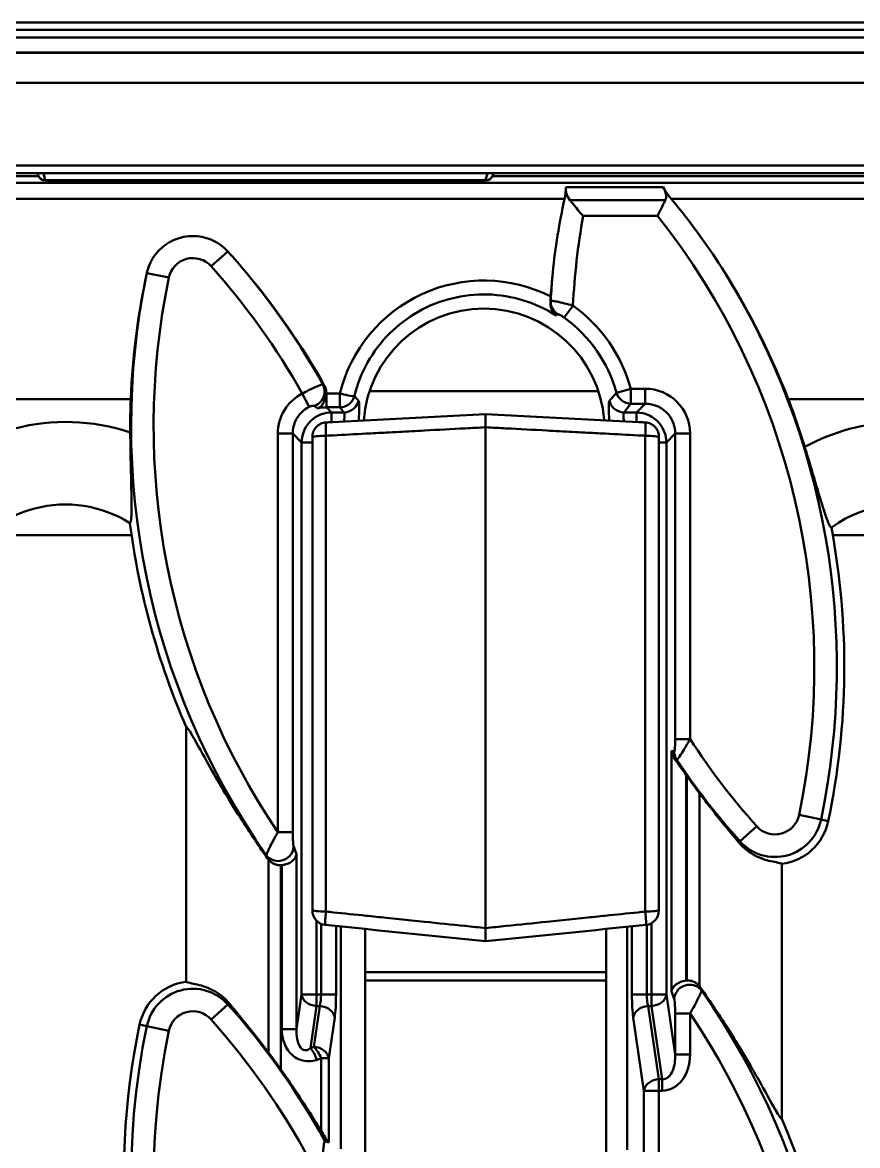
# Model space of a CAD drawing. Header units: millimetres. Extents: x 0 to 2219, y -32 to 1188.
# Drawn here: x 1174.5 to 1230, y 523.9 to 598.5 of the extents above; entities that cross this region are included whole.
import ezdxf

# ---------------------------------------------------------------- set-up
doc = ezdxf.new("R2010")
doc.units = ezdxf.units.MM
doc.header["$LTSCALE"] = 2
doc.layers.add('Sichtbar (ISO)', color=7, linetype='Continuous', lineweight=50)
doc.layers.add('Sichtbar schmal (ISO)', color=7, linetype='Continuous', lineweight=50)

msp = doc.modelspace()

# ---------------------------------------------------------------- linework, layer by layer
at = {"layer": 'Sichtbar (ISO)'}
for p, q in [((1597.6788, 598.4711), (1097.6788, 598.4711)), ((1597.6788, 596.4711), (1097.6788, 596.4711)), ((1597.6788, 594.4711), (1097.6788, 594.4711)), ((1170.9418, 588.4711), (1175.8289, 588.4711)), ((1175.5448, 588.4711), (1175.5795, 588.3417)), ((1175.8289, 588.4711), (1205.5288, 588.4711)), ((1205.4192, 588.4585), (1175.9384, 588.4585)), ((1205.5288, 588.4711), (1330.4158, 588.4711)), ((1205.7781, 588.3417), (1205.8128, 588.4711)), ((1175.6042, 588.2711), (1171.2325, 588.2711)), ((1176.0625, 587.9711), (1205.2952, 587.9711)), ((1324.2076, 588.2711), (1205.7534, 588.2711)), ((1181.7339, 573.4711), (1163.8754, 573.4711)), ((1238.1381, 573.4711), (1225.3856, 573.4711)), ((1205.2943, 572.4711), (1195.1299, 571.9384)), ((1205.2943, 572.4711), (1205.2943, 571.5931)), ((1215.4586, 571.9384), (1205.2943, 572.4711)), ((1215.8947, 571.9154), (1215.8944, 571.9154)), ((1205.2943, 571.5931), (1205.2943, 538.3478)), ((1193.7943, 570.9665), (1193.7943, 570.9228)), ((1193.7943, 539.5498), (1193.7943, 570.9228)), ((1216.7943, 570.9228), (1216.7943, 570.9665)), ((1216.7943, 570.9228), (1216.7943, 539.5498)), ((1185.4054, 551.7146), (1185.4054, 534.7838)), ((1224.9609, 525.672), (1224.9609, 542.6028)), ((1193.7943, 539.5498), (1193.7943, 539.5054)), ((1216.7943, 539.5054), (1216.7943, 539.5498)), ((1195.6831, 538.4539), (1195.6831, 523.6997)), ((1205.2943, 538.3478), (1205.2943, 537.4686)), ((1214.6831, 523.6172), (1214.6831, 538.4311)), ((1197.2943, 538.2884), (1197.2943, 535.4271)), ((1197.2943, 534.8592), (1197.2943, 538.2884)), ((1213.2943, 535.4271), (1213.2943, 538.2884)), ((1213.2943, 538.2884), (1213.2943, 534.8592)), ((1197.2943, 535.4271), (1213.2943, 535.4271)), ((1197.2943, 534.8592), (1197.2943, 521.481)), ((1213.2943, 521.6831), (1213.2943, 534.8592))]:
    msp.add_line(p, q, dxfattribs=at)
for centre, radius, start, end in [((1176.0625, 588.4711), 0.5, 195, 270), ((1205.2952, 588.4711), 0.5, 270, 345), ((1205.1831, 571.4711), 8, 4.212841, 175.871111), ((1231.4768, 571.6824), 49.775, 177.94061, 180.504089), ((1178.8895, 555.7042), 49.775, 17.037083, 20.912626), ((1177.4054, 558.4711), 8, 57.699527, 151.942712), ((1232.9609, 558.4711), 8, 0, 126.109162), ((1231.4768, 571.6824), 50.2124, 187.379425, 203.432382), ((1178.8895, 555.7042), 50.2124, 348.215004, 10.592332), ((1259.2545, 577.238), 49.775, 215.357831, 216.964052), ((1224.5072, 546.1866), 3.6124, 277.214909, 348.215004), ((1194.7443, 539.5054), 0.95, 180, 264.128651), ((1215.8443, 539.5054), 0.95, 275.871349, 0), ((1185.8591, 531.2), 3.6124, 97.214909, 168.215004), ((1231.4768, 521.6824), 50.2124, 168.215004, 203.432382), ((1151.1117, 500.1487), 49.775, 35.357831, 36.964052), ((1178.8895, 505.7042), 50.2124, 348.215004, 23.432382)]:
    msp.add_arc(centre, radius, start, end, dxfattribs=at)
for centre, major_axis, ratio, start_param, end_param in [((1175.925, 588.9842), (0.1365, -0.5096), 0.947813, 5.8149227, 6.0344777), ((1205.4326, 588.9842), (-0.1365, -0.5096), 0.947813, 0.2487076, 0.4682626), ((1236.147, 578.9134), (2.652, 33.2633), 0.7958362, 1.3966645, 1.545239), ((1189.3023, 564.2188), (-28.7612, 28.1435), 0.8980388, 4.4502941, 4.6008707), ((1231.4768, 571.3554), (0, -49.7889), 0.9999784, 4.5002771, 4.6698832), ((1185.8591, 581.1795), (0, 3.1244), 0.9999784, 1.3468687, 1.3586845), ((1151.1117, 549.8207), (0, 49.9303), 0.9999784, 5.2266116, 5.4094214), ((1259.2545, 576.9112), (0, -49.7524), 0.9999784, 4.6124881, 4.6446006), ((1178.8895, 555.3765), (0, 49.8938), 0.9999784, 5.083511, 5.2722426), ((1218.6972, 549.7395), (-4.1648, 6.0642), 0.1056679, 1.7031286, 1.7147296), ((1191.7082, 543.5943), (0.7119, -0.8256), 0.9975142, 4.6162424, 4.7094491), ((1191.5907, 543.2885), (-0.8629, 0.2267), 0.8531696, 1.9219501, 1.9779323), ((2384.2941, 8353.9159), (-12261.0521, 838.7857), 0.6419588, 1.5175994, 1.518471), ((26.2944, 8353.9159), (12261.0521, 838.7857), 0.6419588, 4.7647143, 4.7655859), ((1218.7758, 534.0984), (-0.8628, 0.2268), 0.8529038, 5.0638301, 5.1198222), ((1218.658, 533.7923), (-0.7119, 0.8256), 0.9975141, 4.6162426, 4.7094492), ((1178.2013, 500.1487), (-38.0184, 0), 0.7016335, 4.258301, 4.2657332)]:
    msp.add_ellipse(centre, major_axis=major_axis, ratio=ratio, start_param=start_param, end_param=end_param, dxfattribs=at)
for points, knots in [([(1210.6134, 587.3863), (1210.6108, 587.3394), (1210.608, 587.2899), (1210.596, 587.1297), (1210.5833, 587.0144), (1210.5605, 586.8839), (1210.5582, 586.8708), (1210.5547, 586.8521), (1210.5536, 586.8465), (1210.5517, 586.8369), (1210.551, 586.8329), (1210.5494, 586.8251), (1210.5487, 586.8215), (1210.547, 586.8129), (1210.546, 586.808), (1210.5424, 586.7907), (1210.5398, 586.7782), (1210.5363, 586.7622), (1210.5355, 586.7586), (1210.5347, 586.755)], [-0.453405151, -0.453405151, -0.453405151, -0.453405151, -0.436171072, -0.436171072, -0.400003943, -0.400003943, -0.39595637, -0.39595637, -0.394235397, -0.394235397, -0.392989709, -0.392989709, -0.391854526, -0.391854526, -0.390337616, -0.390337616, -0.386491703, -0.386491703, -0.385361375, -0.385361375, -0.385361375, -0.385361375]), ([(1210.6199, 587.385), (1210.6199, 587.3857), (1210.6198, 587.3865), (1210.6179, 587.4349), (1210.6203, 587.4855), (1210.6254, 587.5369)], [1.240725162, 1.240725162, 1.240725162, 1.240725162, 1.241037678, 1.241037678, 1.261269776, 1.261269776, 1.261269776, 1.261269776]), ([(1210.8819, 586.6834), (1210.7816, 586.8083), (1210.7054, 586.9595), (1210.6407, 587.1847), (1210.6262, 587.2843), (1210.6199, 587.385)], [-0.145340412, -0.145340412, -0.145340412, -0.145340412, -0.087004822, -0.087004822, -0.047839894, -0.047839894, -0.047839894, -0.047839894]), ([(1217.62, 586.755), (1217.6114, 586.7653), (1217.6028, 586.7757), (1217.5873, 586.7944), (1217.5805, 586.8028), (1217.5693, 586.8165), (1217.565, 586.8219), (1217.5566, 586.8323), (1217.5526, 586.8373), (1217.5434, 586.8488), (1217.5381, 586.8554), (1217.5217, 586.8762), (1217.5105, 586.8905), (1217.4215, 587.0054), (1217.349, 587.1076), (1217.2321, 587.2836), (1217.186, 587.3568), (1217.1179, 587.4648), (1217.0944, 587.5021), (1217.0716, 587.5369)], [-0.37723627, -0.37723627, -0.37723627, -0.37723627, -0.37317926, -0.37317926, -0.3699298, -0.3699298, -0.36785471, -0.36785471, -0.3659181, -0.3659181, -0.36339902, -0.36339902, -0.35792657, -0.35792657, -0.31960397, -0.31960397, -0.29070642, -0.29070642, -0.27414611, -0.27414611, -0.27414611, -0.27414611]), ([(1217.0716, 587.5369), (1217.1655, 587.3886), (1217.2402, 587.2278), (1217.2805, 587.0016), (1217.2832, 586.9085), (1217.2614, 586.7845), (1217.2446, 586.7315), (1217.2225, 586.6834)], [0.031631, 0.031631, 0.031631, 0.031631, 0.09544219, 0.09544219, 0.12836887, 0.12836887, 0.1484271, 0.1484271, 0.1484271, 0.1484271]), ([(1211.7635, 585.6227), (1211.762, 585.6245), (1211.7605, 585.6264), (1211.6387, 585.7716), (1211.5183, 585.9156), (1211.2891, 586.1909), (1211.1794, 586.3232), (1211.0082, 586.5303), (1210.9426, 586.6097), (1210.8819, 586.6834)], [-0.00071469, -0.00071469, -0.00071469, -0.00071469, 0, 0, 0.05614574, 0.05614574, 0.11035606, 0.11035606, 0.14665166, 0.14665166, 0.14665166, 0.14665166]), ([(1217.2225, 586.6834), (1217.1689, 586.5712), (1217.1078, 586.4434), (1216.9912, 586.2005), (1216.9381, 586.09), (1216.8284, 585.8623), (1216.7719, 585.7453), (1216.7143, 585.6264), (1216.7134, 585.6245), (1216.7126, 585.6227)], [0.37004796, 0.37004796, 0.37004796, 0.37004796, 0.42048226, 0.42048226, 0.4590929, 0.4590929, 0.49811289, 0.49811289, 0.49872151, 0.49872151, 0.49872151, 0.49872151]), ([(1188.1757, 583.2702), (1188.1359, 583.3133), (1188.0962, 583.3551), (1187.7835, 583.6628), (1187.3998, 583.9153), (1186.6914, 584.2044), (1186.2413, 584.2926), (1185.4768, 584.2926), (1185.0267, 584.2044), (1184.3183, 583.9153), (1183.9346, 583.6628), (1183.3882, 583.1252), (1183.1292, 582.7444), (1182.9129, 582.2328), (1182.8573, 582.055), (1182.8128, 581.8733)], [0.67723232, 0.67723232, 0.67723232, 0.67723232, 0.69410003, 0.69410003, 0.80903074, 0.80903074, 0.9237132, 0.9237132, 1.03839565, 1.03839565, 1.15332636, 1.15332636, 1.26867748, 1.26867748, 1.32035344, 1.32035344, 1.32035344, 1.32035344]), ([(1209.5943, 579.9793), (1209.5985, 580.028), (1209.6026, 580.0779), (1209.6123, 580.2049), (1209.6162, 580.2625), (1209.6175, 580.2813)], [0.000005227, 0.000005227, 0.000005227, 0.000005227, 0.015544084, 0.015544084, 0.039052137, 0.039052137, 0.039052137, 0.039052137]), ([(1209.5943, 579.9793), (1209.5896, 579.9248), (1209.589, 579.8713), (1209.5993, 579.6654), (1209.6348, 579.5261), (1209.7528, 579.2513), (1209.8516, 579.1152), (1209.9728, 579.0118), (1209.9739, 579.0109), (1209.9749, 579.01)], [0, 0, 0, 0, 0.01739581, 0.01739581, 0.06903867, 0.06903867, 0.1350943, 0.1350943, 0.13566424, 0.13566424, 0.13566424, 0.13566424]), ([(1194.7173, 573.8372), (1194.72, 573.9316), (1194.7098, 574.0264), (1194.6648, 574.2093), (1194.6301, 574.2975), (1194.5839, 574.3794)], [0.000090556, 0.000090556, 0.000090556, 0.000090556, 0.028487525, 0.028487525, 0.056739133, 0.056739133, 0.056739133, 0.056739133]), ([(1194.7173, 573.8372), (1194.7145, 573.7416), (1194.7003, 573.6339), (1194.6364, 573.418), (1194.5882, 573.3034), (1194.4639, 573.1096), (1194.4045, 573.0393), (1194.2826, 572.924), (1194.2181, 572.877), (1194.151, 572.8407), (1194.1502, 572.8403), (1194.1494, 572.8398)], [0, 0, 0, 0, 0.028762664, 0.028762664, 0.054547004, 0.054547004, 0.073853176, 0.073853176, 0.092991749, 0.092991749, 0.09322991, 0.09322991, 0.09322991, 0.09322991]), ([(1193.7943, 570.9665), (1193.7943, 570.9683), (1193.7943, 570.9701), (1193.7944, 570.9882), (1193.7949, 571.0048), (1193.7976, 571.0521), (1193.8009, 571.0828), (1193.8151, 571.1741), (1193.8306, 571.234), (1193.8941, 571.4083), (1193.9587, 571.5151), (1194.1253, 571.698), (1194.2257, 571.7723), (1194.4493, 571.8782), (1194.5703, 571.9089), (1194.6938, 571.9154)], [-0.00052808, -0.00052808, -0.00052808, -0.00052808, 0, 0, 0.00493118, 0.00493118, 0.01404054, 0.01404054, 0.03228193, 0.03228193, 0.0688436, 0.0688436, 0.10540239, 0.10540239, 0.14196091, 0.14196091, 0.14196091, 0.14196091]), ([(1195.1299, 571.9384), (1195.1085, 571.9373), (1195.087, 571.9362), (1194.9418, 571.9285), (1194.8179, 571.922), (1194.6941, 571.9154)], [-0.00643391, -0.00643391, -0.00643391, -0.00643391, 0, 0, 0.0372055, 0.0372055, 0.0372055, 0.0372055]), ([(1215.8944, 571.9154), (1215.7706, 571.922), (1215.6467, 571.9285), (1215.5015, 571.9362), (1215.48, 571.9373), (1215.4586, 571.9384)], [0.106226978, 0.106226978, 0.106226978, 0.106226978, 0.143432458, 0.143432458, 0.149866364, 0.149866364, 0.149866364, 0.149866364]), ([(1215.8947, 571.9154), (1216.0182, 571.9089), (1216.1392, 571.8782), (1216.3628, 571.7723), (1216.4632, 571.698), (1216.6298, 571.5151), (1216.6944, 571.4083), (1216.7579, 571.234), (1216.7734, 571.1741), (1216.7876, 571.0828), (1216.7909, 571.0521), (1216.7936, 571.0048), (1216.7941, 570.9882), (1216.7942, 570.9701), (1216.7943, 570.9683), (1216.7943, 570.9665)], [0, 0, 0, 0, 0.03710964, 0.03710964, 0.07421954, 0.07421954, 0.11133237, 0.11133237, 0.12984875, 0.12984875, 0.13909542, 0.13909542, 0.14410094, 0.14410094, 0.14463698, 0.14463698, 0.14463698, 0.14463698]), ([(1181.6802, 565.2331), (1181.723, 565.2633), (1181.7513, 565.3922), (1181.7893, 565.892), (1181.7904, 566.3148), (1181.7752, 567.4261), (1181.7557, 568.1569), (1181.7236, 569.6777), (1181.7107, 570.4585), (1181.7037, 571.2445)], [-1.74408368, -1.74408368, -1.74408368, -1.74408368, -1.58355425, -1.58355425, -1.37393861, -1.37393861, -1.12094904, -1.12094904, -0.88566266, -0.88566266, -0.88566266, -0.88566266]), ([(1226.4801, 570.2878), (1226.528, 570.1314), (1226.5759, 569.9747), (1226.8437, 569.0934), (1227.054, 568.3849), (1227.4295, 567.122), (1227.5948, 566.5679), (1227.8719, 565.7041), (1227.9859, 565.3824), (1228.1467, 565.0353), (1228.2021, 564.9536), (1228.2463, 564.9343)], [-2.63741723, -2.63741723, -2.63741723, -2.63741723, -2.5881975, -2.5881975, -2.360308, -2.360308, -2.14360209, -2.14360209, -1.94586347, -1.94586347, -1.80675823, -1.80675823, -1.80675823, -1.80675823]), ([(1190.8201, 542.9667), (1190.1573, 543.9056), (1189.4833, 544.9112), (1188.0795, 547.1387), (1187.3713, 548.3597), (1186.4103, 550.0774), (1186.0039, 550.8274), (1185.6599, 551.4031), (1185.5826, 551.5255), (1185.4676, 551.6797), (1185.4275, 551.7164), (1185.4054, 551.7146)], [-1.1636059, -1.1636059, -1.1636059, -1.1636059, -0.8282199, -0.8282199, -0.4165788, -0.4165788, -0.1554996, -0.1554996, -0.0777498, -0.0777498, -0.0059838, -0.0059838, -0.0059838, -0.0059838]), ([(1217.8617, 549.5392), (1217.7945, 549.6273), (1217.7419, 549.722), (1217.6651, 549.9122), (1217.6399, 550.0094), (1217.628, 550.1063), (1217.6279, 550.1072), (1217.6278, 550.108)], [-0.08127597, -0.08127597, -0.08127597, -0.08127597, -0.040466491, -0.040466491, 0, 0, 0.000365583, 0.000365583, 0.000365583, 0.000365583]), ([(1218.6115, 548.5031), (1218.503, 548.6564), (1218.3886, 548.8173), (1218.1375, 549.1672), (1218.0023, 549.3534), (1217.8787, 549.5168), (1217.8702, 549.528), (1217.8617, 549.5392)], [0.22233415, 0.22233415, 0.22233415, 0.22233415, 0.27696814, 0.27696814, 0.34524575, 0.34524575, 0.35028519, 0.35028519, 0.35028519, 0.35028519]), ([(1222.0967, 544.0325), (1222.0523, 544.0854), (1222.0077, 544.1386), (1221.2563, 545.0366), (1220.5212, 545.9497), (1219.7379, 546.9715), (1219.6111, 547.1384), (1219.4837, 547.3076)], [0.70958265, 0.70958265, 0.70958265, 0.70958265, 0.73010989, 0.73010989, 1.0546565, 1.0546565, 1.11670002, 1.11670002, 1.11670002, 1.11670002]), ([(1224.9609, 542.6028), (1224.9105, 542.6415), (1224.7816, 542.673), (1224.306, 542.7655), (1223.9083, 542.8412), (1223.3006, 543.1001), (1223.1094, 543.1957), (1222.7256, 543.439), (1222.5337, 543.5875), (1222.2745, 543.8334), (1222.184, 543.9296), (1222.0967, 544.0325)], [0.04336489, 0.04336489, 0.04336489, 0.04336489, 0.19996601, 0.19996601, 0.39993202, 0.39993202, 0.47560066, 0.47560066, 0.55126929, 0.55126929, 0.59299387, 0.59299387, 0.59299387, 0.59299387]), ([(1191.7059, 542.5193), (1191.6277, 542.5157), (1191.5491, 542.5218), (1191.3967, 542.552), (1191.3229, 542.5757), (1191.1811, 542.6397), (1191.1136, 542.6803), (1190.9896, 542.7744), (1190.933, 542.8278), (1190.8826, 542.8866)], [-0.09317233, -0.09317233, -0.09317233, -0.09317233, -0.069741739, -0.069741739, -0.046689671, -0.046689671, -0.0232222, -0.0232222, -0.000000608, -0.000000608, -0.000000608, -0.000000608]), ([(1192.7385, 543.246), (1192.7383, 543.2449), (1192.7381, 543.2438), (1192.7241, 543.1656), (1192.6927, 543.0868), (1192.5952, 542.9324), (1192.5276, 542.856), (1192.3446, 542.7107), (1192.2348, 542.653), (1192.0695, 542.5893), (1192.0109, 542.5708), (1191.8866, 542.5405), (1191.8212, 542.5291), (1191.7548, 542.5227)], [-0.1427305, -0.1427305, -0.1427305, -0.1427305, -0.14227537, -0.14227537, -0.11012963, -0.11012963, -0.07705599, -0.07705599, -0.03926865, -0.03926865, -0.02003688, -0.02003688, -0.00001476, -0.00001476, -0.00001476, -0.00001476]), ([(1185.4054, 534.7838), (1185.4558, 534.7451), (1185.5847, 534.7137), (1186.0603, 534.6211), (1186.4579, 534.5454), (1187.0657, 534.2865), (1187.2569, 534.1909), (1187.6407, 533.9476), (1187.8326, 533.7991), (1188.0918, 533.5532), (1188.1823, 533.457), (1188.2696, 533.3541)], [0.04336489, 0.04336489, 0.04336489, 0.04336489, 0.19996601, 0.19996601, 0.39993202, 0.39993202, 0.47560066, 0.47560066, 0.55126929, 0.55126929, 0.59299387, 0.59299387, 0.59299387, 0.59299387]), ([(1217.6278, 534.1406), (1217.628, 534.1417), (1217.6282, 534.1428), (1217.6422, 534.221), (1217.6736, 534.2998), (1217.7711, 534.4542), (1217.8387, 534.5306), (1218.0217, 534.6759), (1218.1315, 534.7336), (1218.2968, 534.7973), (1218.3554, 534.8159), (1218.4797, 534.8462), (1218.5451, 534.8575), (1218.6115, 534.8639)], [-0.14273154, -0.14273154, -0.14273154, -0.14273154, -0.1422764, -0.1422764, -0.11013027, -0.11013027, -0.07705636, -0.07705636, -0.0392693, -0.0392693, -0.02003724, -0.02003724, -0.000015, -0.000015, -0.000015, -0.000015]), ([(1218.6604, 534.8674), (1218.7386, 534.871), (1218.8172, 534.8648), (1218.9696, 534.8346), (1219.0434, 534.811), (1219.1852, 534.7469), (1219.2527, 534.7063), (1219.3767, 534.6122), (1219.4333, 534.5588), (1219.4837, 534.5)], [-0.093172419, -0.093172419, -0.093172419, -0.093172419, -0.069741806, -0.069741806, -0.046689704, -0.046689704, -0.023222207, -0.023222207, -0.000000608, -0.000000608, -0.000000608, -0.000000608]), ([(1219.5461, 534.4199), (1220.209, 533.481), (1220.883, 532.4754), (1222.2867, 530.2479), (1222.995, 529.027), (1223.956, 527.3093), (1224.3624, 526.5593), (1224.7064, 525.9835), (1224.7836, 525.8611), (1224.8987, 525.707), (1224.9388, 525.6702), (1224.9609, 525.672)], [-1.1636059, -1.1636059, -1.1636059, -1.1636059, -0.8282199, -0.8282199, -0.4165788, -0.4165788, -0.1554996, -0.1554996, -0.0777498, -0.0777498, -0.0059838, -0.0059838, -0.0059838, -0.0059838]), ([(1188.2696, 533.3541), (1188.314, 533.3012), (1188.3586, 533.248), (1189.11, 532.35), (1189.8451, 531.4369), (1190.6284, 530.4152), (1190.7551, 530.2483), (1190.8826, 530.079)], [0.70958265, 0.70958265, 0.70958265, 0.70958265, 0.73010989, 0.73010989, 1.0546565, 1.0546565, 1.11670002, 1.11670002, 1.11670002, 1.11670002]), ([(1191.7059, 528.9525), (1192.3888, 527.9885), (1193.0854, 526.9512), (1193.9522, 525.5758), (1194.1639, 525.2323), (1194.3696, 524.8935)], [-1.17413138, -1.17413138, -1.17413138, -1.17413138, -0.82821986, -0.82821986, -0.71286154, -0.71286154, -0.71286154, -0.71286154]), ([(1194.3696, 524.8935), (1194.4623, 524.7403), (1194.551, 524.5953), (1194.6883, 524.3772), (1194.7473, 524.2857), (1194.8165, 524.1873), (1194.8365, 524.1608), (1194.8632, 524.1304), (1194.8721, 524.1224), (1194.8778, 524.1204)], [-0.57881081, -0.57881081, -0.57881081, -0.57881081, -0.52629213, -0.52629213, -0.48877737, -0.48877737, -0.47001999, -0.47001999, -0.45584881, -0.45584881, -0.45584881, -0.45584881]), ([(1194.4806, 522.9229), (1194.4909, 523.2065), (1194.5072, 523.5271), (1194.5362, 523.8473), (1194.5468, 523.9423), (1194.5649, 524.0624), (1194.5752, 524.1154), (1194.5927, 524.1759), (1194.6029, 524.1977), (1194.6154, 524.2071), (1194.6194, 524.2076), (1194.6234, 524.2067)], [1.37154015, 1.37154015, 1.37154015, 1.37154015, 1.45905871, 1.45905871, 1.49123561, 1.49123561, 1.51621704, 1.51621704, 1.53798647, 1.53798647, 1.54705021, 1.54705021, 1.54705021, 1.54705021])]:
    msp.add_open_spline(points, degree=3, knots=knots, dxfattribs=at)
for points in [[(1210.6254, 587.5369), (1210.6201, 587.491), (1210.6163, 587.4406), (1210.6134, 587.3863)], [(1189.395, 581.8733), (1188.9989, 582.3449), (1188.5922, 582.8114), (1188.1757, 583.2702)], [(1194.6941, 571.9154), (1194.694, 571.9154), (1194.6939, 571.9154), (1194.6938, 571.9154)]]:
    msp.add_open_spline(points, degree=3, dxfattribs=at)
at = {"layer": 'Sichtbar schmal (ISO)'}
for p, q in [((1097.6788, 597.9711), (1597.6788, 597.9711)), ((1597.6788, 597.4711), (1097.6788, 597.4711)), ((1097.6788, 596.4454), (1597.6788, 596.4454)), ((1597.6788, 588.9711), (1097.6788, 588.9711)), ((1176.0625, 587.9956), (1175.9384, 588.4585)), ((1205.4192, 588.4585), (1205.2952, 587.9956)), ((1323.8661, 587.826), (1171.0973, 587.826)), ((1176.0625, 587.9956), (1176.0625, 587.9711)), ((1205.2952, 587.9956), (1176.0625, 587.9956)), ((1205.2952, 587.9711), (1205.2952, 587.9956)), ((1210.6199, 587.385), (1210.6134, 587.3863)), ((1217.0716, 587.5369), (1210.6254, 587.5369)), ((1170.2779, 586.755), (1210.5347, 586.755)), ((1217.2225, 586.6834), (1210.8819, 586.6834)), ((1217.62, 586.755), (1237.5499, 586.755)), ((1216.7126, 585.6227), (1211.7635, 585.6227)), ((1187.0711, 582.2831), (1188.1757, 583.2702)), ((1182.805, 581.8372), (1182.8048, 581.8372)), ((1184.2678, 581.532), (1182.805, 581.8372)), ((1209.6113, 579.9955), (1209.5943, 579.9793)), ((1211.0962, 579.6861), (1210.5117, 578.874)), ((1214.9333, 574.1539), (1213.9764, 573.8906)), ((1214.9333, 573.1614), (1214.9333, 574.1539)), ((1215.8883, 574.1539), (1214.9333, 574.1539)), ((1215.8883, 573.1614), (1215.8883, 574.1539)), ((1193.5691, 572.9507), (1193.1222, 573.8303)), ((1194.7198, 572.9195), (1194.7198, 573.8372)), ((1195.619, 573.8372), (1194.7198, 573.8372)), ((1195.619, 573.8372), (1195.619, 572.9195)), ((1196.6647, 573.9846), (1196.6648, 573.9846)), ((1197.5882, 573.9846), (1212.778, 573.9846)), ((1216.8832, 573.9846), (1216.8832, 573.9846)), ((1194.7198, 572.9195), (1195.619, 572.9195)), ((1194.7198, 572.9195), (1195.0604, 572.5789)), ((1214.9333, 573.1614), (1215.8883, 573.1614)), ((1215.3059, 572.5789), (1215.8883, 573.1614)), ((1218.4609, 572.6814), (1218.4609, 572.6814)), ((1193.7745, 572.0983), (1193.7745, 572.098)), ((1195.0047, 572.5777), (1195.0046, 572.5777)), ((1195.0604, 572.5789), (1195.8874, 572.5789)), ((1195.0604, 571.9348), (1195.0604, 572.5789)), ((1214.4789, 572.5789), (1215.3059, 572.5789)), ((1215.3059, 572.5789), (1215.3059, 571.9464)), ((1192.4929, 571.1763), (1191.5003, 571.1763)), ((1191.5003, 571.1763), (1191.5003, 544.7087)), ((1193.0753, 570.5938), (1192.4929, 571.1763)), ((1192.4929, 544.7087), (1192.4929, 571.1763)), ((1193.1685, 571.1825), (1193.167, 571.1681)), ((1217.0517, 571.5271), (1217.052, 571.5271)), ((1217.8734, 571.1763), (1217.291, 570.5938)), ((1218.866, 571.1763), (1217.8734, 571.1763)), ((1217.8734, 571.1763), (1217.8734, 550.8853)), ((1218.866, 550.8853), (1218.866, 571.1763)), ((1193.0753, 533.9374), (1193.0753, 570.5938)), ((1193.0753, 570.5938), (1193.7943, 570.5938)), ((1194.6945, 571.034), (1194.6945, 539.4423)), ((1215.894, 539.4423), (1215.894, 571.034)), ((1216.7943, 570.5938), (1217.291, 570.5938)), ((1217.291, 570.5938), (1217.291, 533.9374)), ((1181.7904, 564.4334), (1172.0714, 564.4334)), ((1238.2949, 564.4334), (1228.3374, 564.4334)), ((1217.8734, 550.8853), (1218.866, 550.8853)), ((1217.6278, 550.108), (1217.6278, 534.1406)), ((1217.8983, 549.531), (1217.8617, 549.5392)), ((1218.6115, 534.8639), (1218.6115, 548.5031)), ((1218.6604, 534.8674), (1218.6604, 548.4341)), ((1219.4837, 547.3076), (1219.4837, 534.5)), ((1226.0985, 545.8547), (1227.5613, 545.5495)), ((1222.181, 544.1078), (1223.2952, 545.1035)), ((1227.5613, 545.5495), (1228.0435, 545.4488)), ((1192.4929, 544.7087), (1191.5003, 544.7087)), ((1222.181, 544.1078), (1222.0967, 544.0325)), ((1190.8826, 530.079), (1190.8826, 542.8866)), ((1192.7385, 531.6353), (1192.7385, 543.246)), ((1191.7059, 542.5193), (1191.7059, 528.9525)), ((1191.7548, 542.5227), (1191.7548, 531.6353)), ((1194.0679, 538.8384), (1194.0679, 533.9374)), ((1194.3687, 533.9374), (1194.3687, 538.6328)), ((1195.3612, 538.487), (1195.3612, 533.9374)), ((1215.0051, 533.9374), (1215.0051, 538.4642)), ((1215.9976, 538.5679), (1215.9976, 533.9374)), ((1216.2984, 533.9374), (1216.2984, 538.671)), ((1197.2943, 534.8592), (1213.2943, 534.8592)), ((1192.7385, 531.6353), (1193.0753, 533.9374)), ((1194.0679, 533.9374), (1193.0753, 533.9374)), ((1194.0679, 533.9374), (1194.3687, 533.9374)), ((1194.0679, 533.1714), (1194.0679, 533.9374)), ((1194.3687, 533.9374), (1195.3612, 533.9374)), ((1215.0051, 533.9374), (1215.9976, 533.9374)), ((1215.9976, 533.9374), (1216.2984, 533.9374)), ((1216.2984, 533.9374), (1216.2984, 533.1714)), ((1217.291, 533.9374), (1216.2984, 533.9374)), ((1217.291, 533.9374), (1217.8734, 529.9569)), ((1188.1853, 533.2788), (1187.0711, 532.2831)), ((1188.1853, 533.2788), (1188.2696, 533.3541)), ((1194.0679, 533.1714), (1193.6577, 530.3685)), ((1193.8853, 530.4672), (1194.2809, 533.1714)), ((1194.2809, 533.1714), (1194.0679, 533.1714)), ((1216.2984, 533.1714), (1216.0853, 533.1714)), ((1216.0853, 533.1714), (1216.7957, 528.3167)), ((1217.0088, 528.3167), (1216.2984, 533.1714)), ((1195.2735, 532.4053), (1194.8778, 529.7012)), ((1215.8032, 527.5506), (1215.0928, 532.4053)), ((1217.8734, 532.678), (1218.866, 532.678)), ((1217.8734, 532.678), (1217.8734, 529.9569)), ((1218.866, 529.9569), (1218.866, 532.678)), ((1182.805, 531.8372), (1182.3228, 531.9378)), ((1182.805, 531.8372), (1184.2678, 531.532)), ((1191.7548, 531.6353), (1192.7385, 531.6353)), ((1194.3696, 529.7012), (1194.8778, 529.7012)), ((1194.3696, 529.7012), (1194.3696, 524.8935)), ((1194.8778, 524.1204), (1194.8778, 529.7012)), ((1217.8734, 529.9569), (1218.866, 529.9569)), ((1216.7957, 527.5506), (1216.7957, 528.3167)), ((1217.0088, 528.3167), (1216.7957, 528.3167)), ((1217.0088, 528.3167), (1217.0088, 527.5506)), ((1215.8032, 527.5506), (1216.7957, 527.5506)), ((1215.8032, 527.5506), (1215.8032, 522.9705)), ((1216.7957, 527.5506), (1217.0088, 527.5506)), ((1216.7957, 522.9705), (1216.7957, 527.5506))]:
    msp.add_line(p, q, dxfattribs=at)
for centre, radius, start, end in [((1259.2545, 577.238), 48.2255, 169.987348, 177.099089), ((1178.8895, 555.7042), 48.2255, 348.215004, 38.344442), ((1185.8591, 581.2), 1.6255, 41.784996, 168.215004), ((1231.4768, 571.6824), 49.7198, 168.215004, 214.982833), ((1185.8591, 581.2), 3.1198, 167.537063, 168.215004), ((1151.1117, 550.1487), 48.2255, 29.41031, 41.784996), ((1151.1117, 550.1487), 49.7198, 29.250613, 39.647877), ((1259.2545, 577.238), 49.7198, 174.650644, 176.820629), ((1178.8895, 555.7042), 49.7198, 348.215004, 31.757843), ((1231.4768, 571.6824), 48.2255, 168.215004, 214.009143), ((1205.1831, 571.4711), 10.1126, 15.384544, 54.253963), ((1205.1831, 571.4711), 9.12, 15.384544, 54.253963), ((1177.4054, 558.4711), 13.4772, 71.401499, 137.434873), ((1232.9609, 558.4711), 13.4772, 64.489091, 118.742195), ((1259.2545, 577.238), 48.2255, 213.12355, 221.784996), ((1259.2545, 577.238), 49.7198, 213.892762, 221.784996), ((1224.5072, 546.1866), 1.6255, 221.784996, 348.215004), ((1224.5072, 546.1866), 3.1198, 221.784996, 348.215004), ((1185.8591, 531.2), 3.1198, 41.784996, 168.215004), ((1178.8895, 505.7042), 49.7198, 348.215004, 34.982833), ((1151.1117, 500.1487), 49.7198, 28.938687, 41.784996), ((1185.8591, 531.2), 1.6255, 41.784996, 168.215004), ((1178.8895, 505.7042), 48.2255, 348.215004, 34.009143), ((1231.4768, 521.6824), 49.7198, 168.215004, 221.784996), ((1151.1117, 500.1487), 48.2255, 348.215004, 41.784996), ((1231.4768, 521.6824), 48.2255, 168.215004, 221.784996)]:
    msp.add_arc(centre, radius, start, end, dxfattribs=at)
for centre, major_axis, ratio, start_param, end_param in [((1176.0625, 588.4711), (-0.483, -0.1294), 0.947813, 0, 1.3220887), ((1205.2952, 588.4711), (0.483, -0.1294), 0.947813, 4.9610966, 6.2831853), ((1205.1831, 571.487), (0, 9.8491), 0.9999575, 5.8161391, 7.6130358), ((1215.8434, 571.1314), (2.1531, 2.1531), 0.9852565, 5.5052135, 7.0611571), ((1194.5228, 571.1314), (-2.1531, 2.1531), 0.9852565, 5.9721905, 7.0611571), ((1194.7928, 570.7866), (-1.751, 2.5288), 0.9745247, 5.6895959, 5.6904243), ((2204.6816, 841.852), (-1012.5623, -259.894), 0.1330394, 0.0657676, 0.068451), ((1194.7025, 571.37), (-1.7553, -0.0112), 0.8827464, 4.6969056, 5.0273166), ((2227.7827, 584.8258), (-1036.7771, 0), 0.1218693, 0.0943718, 0.0970799), ((1194.7443, 570.9228), (-0.95, 0), 0.1171879, 4.7647489, 6.2831853), ((1215.8443, 570.9228), (0.95, 0), 0.1171879, 0, 1.5184364), ((1228.4716, 3953.2562), (0, -3404.3111), 0.1218693, 6.2570453, 6.2575023), ((1226.5946, 568.5709), (-33.8252, 3.3672), 0.5946141, 1.3703693, 1.3729535), ((1203.6295, 822.9982), (0, -293.6796), 0.1218693, 5.9684168, 5.9739815), ((1200.9625, 812.8353), (0.9694, -284.0549), 0.1246412, 5.9630263, 5.9653844), ((1194.7443, 539.5498), (-0.95, 0), 0.1132914, 0, 1.5184364), ((1215.8443, 539.5498), (0.95, 0), 0.1132914, 4.7647489, 6.2831853), ((1194.0679, 533.9374), (-0.9895, 0.1448), 0.7626782, 0.1895584, 1.6819383), ((1195.1156, 533.9374), (0, -2), 0.1227846, 0.6981318, 1.5707963), ((1215.2506, 533.9374), (0, 2), 0.1227846, 1.5707963, 2.4434608), ((1216.2984, 533.9374), (0.9895, 0.1448), 0.7626782, 4.601247, 6.0936269), ((1206.7368, 254.3884), (0, 293.6796), 0.1218693, 5.9684168, 5.9739815), ((1209.4038, 264.5513), (-0.9694, 284.0549), 0.1246412, 5.9630263, 5.9653844), ((1194.2809, 532.4053), (0.9895, -0.1448), 0.7626781, 0.1895584, 1.6819383), ((1216.0853, 532.4053), (-0.9895, -0.1448), 0.7626781, 4.601247, 6.0936269), ((1191.7059, 533.7708), (-4.5, 0), 0.8390996, 2.0194332, 2.0763577), ((1193.8853, 529.7012), (0.9895, -0.1448), 0.7626782, 0.1895584, 1.6819384), ((1191.7059, 533.0048), (5.5, 0), 0.6865361, 5.1610258, 5.2179503), ((1216.8509, 530.1614), (0.3797, -2.5947), 0.7626782, 6.1720433, 7.6644232), ((1216.7957, 527.5506), (-0.9895, -0.1448), 0.7626782, 4.601247, 6.0936269)]:
    msp.add_ellipse(centre, major_axis=major_axis, ratio=ratio, start_param=start_param, end_param=end_param, dxfattribs=at)
for points, knots in [([(1196.5807, 573.6666), (1196.7713, 574.4456), (1197.6584, 576.7067), (1200.5938, 579.6566), (1205.4437, 580.8613), (1208.6253, 579.8783), (1209.9749, 579.01)], [0, 0, 0, 0, 0.1428571, 0.4285714, 0.7142857, 1, 1, 1, 1]), ([(1210.0707, 579.1044), (1209.9236, 579.1993), (1209.8023, 579.3338), (1209.7218, 579.4891), (1209.7103, 579.5113), (1209.6997, 579.534), (1209.6899, 579.557), (1209.6312, 579.6949), (1209.6042, 579.8462), (1209.6113, 579.9955)], [0, 0, 0, 0, 0.5, 0.5, 0.5, 0.5714388, 0.5714388, 0.5714388, 1, 1, 1, 1]), ([(1211.0908, 579.6786), (1210.7161, 579.7793), (1210.1614, 579.9133), (1209.7135, 579.9944), (1209.6262, 579.9999), (1209.6113, 579.9955)], [0.00000003, 0.00000003, 0.00000003, 0.00000003, 0.57142857, 0.78571429, 1, 1, 1, 1]), ([(1210.0707, 579.1044), (1210.0758, 579.1093), (1210.0892, 579.1089), (1210.1103, 579.1028), (1210.1315, 579.0967), (1210.1602, 579.0849), (1210.1933, 579.0688), (1210.2816, 579.026), (1210.4008, 578.9523), (1210.511, 578.873)], [0, 0, 0, 0, 0.21428571, 0.21428571, 0.21428571, 0.42857143, 0.42857143, 0.42857143, 0.99999994, 0.99999994, 0.99999994, 0.99999994]), ([(1194.4918, 574.4433), (1194.4472, 574.4472), (1194.0751, 574.3151), (1193.4043, 573.984), (1193.1222, 573.8303)], [0, 0, 0, 0, 0.5714286, 1, 1, 1, 1]), ([(1193.9227, 573.0148), (1194.08, 573.0681), (1194.224, 573.1618), (1194.3377, 573.2842), (1194.4514, 573.4067), (1194.5349, 573.5579), (1194.5768, 573.7193), (1194.6398, 573.9612), (1194.6093, 574.2258), (1194.4918, 574.4433)], [0, 0, 0, 0, 0.2857143, 0.2857143, 0.2857143, 0.5714286, 0.5714286, 0.5714286, 1, 1, 1, 1]), ([(1195.619, 573.8372), (1195.6583, 573.8276), (1195.6977, 573.8182), (1195.7368, 573.809), (1195.789, 573.7967), (1195.8407, 573.7849), (1195.8912, 573.7737), (1195.9936, 573.751), (1196.091, 573.7308), (1196.178, 573.7143), (1196.3939, 573.6732), (1196.5437, 573.6555), (1196.5807, 573.6666)], [0, 0, 0, 0, 0.0849462, 0.0849462, 0.0849462, 0.1983819, 0.1983819, 0.1983819, 0.4285714, 0.4285714, 0.4285714, 1, 1, 1, 1]), ([(1213.9764, 573.8906), (1214.0355, 573.6847), (1214.1635, 573.4981), (1214.3344, 573.3679), (1214.5053, 573.2377), (1214.7191, 573.1638), (1214.9333, 573.1614)], [0, 0, 0, 0, 0.5, 0.5, 0.5, 1, 1, 1, 1]), ([(1192.4929, 571.1763), (1192.4906, 571.492), (1192.5634, 571.8061), (1192.7034, 572.0847), (1192.89, 572.4562), (1193.1974, 572.7638), (1193.5691, 572.9507)], [0, 0, 0, 0, 0.42857143, 0.42857143, 0.42857143, 1, 1, 1, 1]), ([(1193.5691, 572.9507), (1193.633, 572.9828), (1193.795, 573.0366), (1193.9017, 573.031), (1193.9227, 573.0148)], [0, 0, 0, 0, 0.4285714, 1, 1, 1, 1]), ([(1196.8555, 573.3527), (1196.8114, 573.1678), (1196.5816, 572.7647), (1196.1408, 572.5819), (1195.8874, 572.5789)], [0, 0, 0, 0, 0.4285714, 1, 1, 1, 1]), ([(1214.4789, 572.5789), (1214.2255, 572.5819), (1213.7846, 572.7647), (1213.5549, 573.1678), (1213.5108, 573.3527)], [0, 0, 0, 0, 0.5714286, 1, 1, 1, 1]), ([(1215.8883, 573.1614), (1216.4898, 573.1657), (1217.0796, 572.8852), (1217.4474, 572.4223), (1217.7232, 572.0751), (1217.8767, 571.6274), (1217.8734, 571.1763)], [0, 0, 0, 0, 0.57142857, 0.57142857, 0.57142857, 0.99999999, 0.99999999, 0.99999999, 0.99999999]), ([(1195.0604, 572.5789), (1194.6158, 572.5756), (1194.1724, 572.4179), (1193.8262, 572.1411), (1193.3646, 571.772), (1193.0797, 571.1866), (1193.0753, 570.5938)], [0.00000002, 0.00000002, 0.00000002, 0.00000002, 0.42857143, 0.42857143, 0.42857143, 0.99999999, 0.99999999, 0.99999999, 0.99999999]), ([(1194.6945, 571.034), (1194.6919, 571.0936), (1194.6895, 571.153), (1194.6841, 571.3036), (1194.6815, 571.3913), (1194.6773, 571.6003), (1194.6771, 571.7084), (1194.6816, 571.8675), (1194.6867, 571.9124), (1194.6938, 571.9154)], [-0.0072157105, -0.0072157105, -0.0072157105, -0.0072157105, -0.0063137467, -0.0063137467, -0.0048706046, -0.0048706046, -0.0025615772, -0.0025615772, -0.0000789456, -0.0000789456, -0.0000789456, -0.0000789456]), ([(1195.894, 571.9784), (1195.9005, 572.0519), (1195.906, 572.1085), (1195.9099, 572.1511), (1195.9122, 572.1761), (1195.9131, 572.1861), (1195.9141, 572.1972), (1195.9151, 572.2084), (1195.9162, 572.2209), (1195.9184, 572.2479), (1195.9205, 572.2743), (1195.9223, 572.299), (1195.9237, 572.3219), (1195.9339, 572.486), (1195.9209, 572.5579), (1195.8874, 572.5789)], [0.26826424, 0.26826424, 0.26826424, 0.26826424, 0.375, 0.375, 0.375, 0.4375, 0.4375, 0.4375, 0.5, 0.5, 0.5, 0.56125307, 0.56125307, 0.56125307, 0.99999997, 0.99999997, 0.99999997, 0.99999997]), ([(1214.4789, 572.5789), (1214.4557, 572.5644), (1214.4395, 572.522), (1214.4376, 572.4461), (1214.4362, 572.3925), (1214.4413, 572.3231), (1214.4481, 572.2483), (1214.4504, 572.2223), (1214.453, 572.1953), (1214.4557, 572.1672), (1214.4611, 572.1117), (1214.4668, 572.0523), (1214.4723, 571.9901)], [0, 0, 0, 0, 0.29315175, 0.29315175, 0.29315175, 0.5, 0.5, 0.5, 0.57169587, 0.57169587, 0.57169587, 0.71358104, 0.71358104, 0.71358104, 0.71358104]), ([(1217.291, 570.5938), (1217.2877, 571.0384), (1217.1299, 571.4818), (1216.8531, 571.828), (1216.484, 572.2896), (1215.8986, 572.5745), (1215.3059, 572.5789)], [0.00000002, 0.00000002, 0.00000002, 0.00000002, 0.42857143, 0.42857143, 0.42857143, 0.99999999, 0.99999999, 0.99999999, 0.99999999]), ([(1215.8947, 571.9154), (1215.9018, 571.9124), (1215.9069, 571.8675), (1215.9114, 571.7084), (1215.9112, 571.6003), (1215.907, 571.3913), (1215.9044, 571.3036), (1215.899, 571.153), (1215.8966, 571.0936), (1215.894, 571.034)], [-0.007136771, -0.007136771, -0.007136771, -0.007136771, -0.0046541333, -0.0046541333, -0.0023451059, -0.0023451059, -0.0009019638, -0.0009019638, 0, 0, 0, 0]), ([(1194.6945, 571.034), (1194.8561, 571.0425), (1195.0177, 571.051), (1195.9011, 571.0976), (1196.623, 571.1357), (1197.796, 571.1976), (1198.2472, 571.2214), (1198.9803, 571.26), (1199.2623, 571.2749), (1200.1082, 571.3195), (1200.6721, 571.3493), (1202.1384, 571.4266), (1203.0407, 571.4742), (1204.3934, 571.5456), (1204.8438, 571.5693), (1205.2943, 571.5931)], [-1.1645571, -1.1645571, -1.1645571, -1.1645571, -1.1159629, -1.1159629, -0.8988759, -0.8988759, -0.7631965, -0.7631965, -0.6783969, -0.6783969, -0.5087977, -0.5087977, -0.2374389, -0.2374389, -0.1019866, -0.1019866, -0.1019866, -0.1019866]), ([(1205.2943, 571.5931), (1205.7447, 571.5693), (1206.1951, 571.5456), (1207.5478, 571.4742), (1208.4501, 571.4266), (1209.9164, 571.3493), (1210.4803, 571.3195), (1211.3262, 571.2749), (1211.6082, 571.26), (1212.3413, 571.2214), (1212.7925, 571.1976), (1213.9655, 571.1357), (1214.6874, 571.0976), (1215.5708, 571.051), (1215.7324, 571.0425), (1215.894, 571.034)], [0.1019866, 0.1019866, 0.1019866, 0.1019866, 0.2374389, 0.2374389, 0.5087977, 0.5087977, 0.6783969, 0.6783969, 0.7631965, 0.7631965, 0.8988759, 0.8988759, 1.1159629, 1.1159629, 1.1645571, 1.1645571, 1.1645571, 1.1645571]), ([(1217.8734, 550.8853), (1217.8734, 550.7389), (1217.8697, 550.492), (1217.8538, 550.2226), (1217.8352, 550.0914), (1217.8233, 550.0665), (1217.8174, 550.0677)], [0, 0, 0, 0, 0.4285714, 0.7142857, 0.8571429, 1, 1, 1, 1]), ([(1217.983, 549.5122), (1217.996, 549.5156), (1218.0473, 549.5674), (1218.2117, 549.7985), (1218.4967, 550.251), (1218.732, 550.6515), (1218.866, 550.8853)], [0, 0, 0, 0, 0.1428571, 0.2857143, 0.5714286, 1, 1, 1, 1]), ([(1217.8174, 550.0677), (1217.817, 549.9555), (1217.8496, 549.7592), (1217.9368, 549.5822), (1217.983, 549.5122)], [0, 0, 0, 0, 0.5714286, 1, 1, 1, 1]), ([(1191.5003, 544.7087), (1191.4013, 544.5351), (1191.3051, 544.3615), (1191.2139, 544.1916), (1191.1226, 544.0217), (1191.0362, 543.8553), (1190.9599, 543.7009), (1190.9218, 543.6236), (1190.8863, 543.5494), (1190.8547, 543.4804), (1190.8231, 543.4114), (1190.7954, 543.3476), (1190.7749, 543.2944), (1190.7646, 543.2678), (1190.7562, 543.2439), (1190.7502, 543.2238), (1190.7441, 543.2037), (1190.7406, 543.1874), (1190.7402, 543.1765)], [0, 0, 0, 0, 0.2857143, 0.2857143, 0.2857143, 0.5714286, 0.5714286, 0.5714286, 0.7142857, 0.7142857, 0.7142857, 0.8571429, 0.8571429, 0.8571429, 0.9285714, 0.9285714, 0.9285714, 1, 1, 1, 1]), ([(1192.5489, 543.7477), (1192.5458, 543.7559), (1192.5398, 543.7788), (1192.5292, 543.842), (1192.5184, 543.9438), (1192.5054, 544.1302), (1192.4954, 544.3879), (1192.4929, 544.6019), (1192.4929, 544.7087)], [0, 0, 0, 0, 0.0714286, 0.1428571, 0.2857143, 0.4285714, 0.7142857, 1, 1, 1, 1]), ([(1192.5489, 543.7477), (1192.5399, 543.5215), (1192.4429, 543.2957), (1192.2818, 543.1251), (1192.1208, 542.9545), (1191.8957, 542.8391), (1191.6611, 542.8065), (1191.4852, 542.782), (1191.3039, 542.8041), (1191.1428, 542.8688), (1190.9818, 542.9335), (1190.8411, 543.0409), (1190.7402, 543.1765)], [0, 0, 0, 0, 0.2857143, 0.2857143, 0.2857143, 0.5714286, 0.5714286, 0.5714286, 0.7857143, 0.7857143, 0.7857143, 1, 1, 1, 1]), ([(1194.6471, 538.5605), (1194.6463, 538.5605), (1194.6455, 538.5613), (1194.6374, 538.5783), (1194.6382, 538.6755), (1194.6525, 538.9308), (1194.6611, 539.0514), (1194.6787, 539.2668), (1194.6864, 539.3545), (1194.6945, 539.4423)], [-0.0072265873, -0.0072265873, -0.0072265873, -0.0072265873, -0.0069088392, -0.0069088392, -0.0034811981, -0.0034811981, -0.0013389223, -0.0013389223, 0, 0, 0, 0]), ([(1205.2943, 538.3478), (1204.84, 538.3946), (1204.3858, 538.4414), (1203.0316, 538.5809), (1202.1316, 538.6737), (1200.6691, 538.8246), (1200.1066, 538.8827), (1199.2628, 538.9698), (1198.9816, 538.9989), (1198.2503, 539.0745), (1197.8003, 539.121), (1196.6304, 539.2419), (1195.9104, 539.3164), (1195.0251, 539.4081), (1194.8598, 539.4252), (1194.6945, 539.4423)], [0.1006022, 0.1006022, 0.1006022, 0.1006022, 0.2376844, 0.2376844, 0.5093236, 0.5093236, 0.6790981, 0.6790981, 0.7639854, 0.7639854, 0.899805, 0.899805, 1.1171164, 1.1171164, 1.1670056, 1.1670056, 1.1670056, 1.1670056]), ([(1215.894, 539.4423), (1215.7287, 539.4252), (1215.5634, 539.4081), (1214.6781, 539.3164), (1213.9582, 539.2419), (1212.7882, 539.121), (1212.3382, 539.0745), (1211.6069, 538.9989), (1211.3257, 538.9698), (1210.4819, 538.8827), (1209.9194, 538.8246), (1208.4569, 538.6737), (1207.5569, 538.5809), (1206.2027, 538.4414), (1205.7485, 538.3946), (1205.2943, 538.3478)], [-1.1670056, -1.1670056, -1.1670056, -1.1670056, -1.1171164, -1.1171164, -0.899805, -0.899805, -0.7639854, -0.7639854, -0.6790981, -0.6790981, -0.5093236, -0.5093236, -0.2376844, -0.2376844, -0.1006022, -0.1006022, -0.1006022, -0.1006022]), ([(1215.894, 539.4423), (1215.9021, 539.3545), (1215.9098, 539.2668), (1215.9274, 539.0514), (1215.936, 538.9308), (1215.9503, 538.6755), (1215.9511, 538.5783), (1215.943, 538.5613), (1215.9423, 538.5605), (1215.9414, 538.5605)], [-0.0107113787, -0.0107113787, -0.0107113787, -0.0107113787, -0.0093724563, -0.0093724563, -0.0072301806, -0.0072301806, -0.0038025394, -0.0038025394, -0.0034847913, -0.0034847913, -0.0034847913, -0.0034847913]), ([(1217.8174, 533.639), (1217.8264, 533.8651), (1218.0204, 534.3167), (1218.6393, 534.6341), (1219.2437, 534.5605), (1219.5252, 534.3457), (1219.6261, 534.2101)], [0, 0, 0, 0, 0.2857143, 0.5714286, 0.7857143, 1, 1, 1, 1]), ([(1218.866, 532.678), (1218.9649, 532.8515), (1219.0612, 533.0251), (1219.1524, 533.1951), (1219.2437, 533.365), (1219.3301, 533.5313), (1219.4063, 533.6858), (1219.4445, 533.763), (1219.48, 533.8372), (1219.5116, 533.9062), (1219.5432, 533.9752), (1219.5709, 534.039), (1219.5914, 534.0922), (1219.6017, 534.1188), (1219.6101, 534.1427), (1219.6161, 534.1628), (1219.6222, 534.1829), (1219.6257, 534.1992), (1219.6261, 534.2101)], [0, 0, 0, 0, 0.2857143, 0.2857143, 0.2857143, 0.5714286, 0.5714286, 0.5714286, 0.7142857, 0.7142857, 0.7142857, 0.8571429, 0.8571429, 0.8571429, 0.9285714, 0.9285714, 0.9285714, 1, 1, 1, 1]), ([(1217.8174, 533.639), (1217.8205, 533.6307), (1217.8265, 533.6079), (1217.8371, 533.5446), (1217.8479, 533.4428), (1217.8609, 533.2565), (1217.8708, 532.9988), (1217.8734, 532.7847), (1217.8734, 532.678)], [0, 0, 0, 0, 0.0714286, 0.1428571, 0.2857143, 0.4285714, 0.7142857, 1, 1, 1, 1]), ([(1191.7548, 531.6353), (1191.7548, 531.314), (1191.8647, 530.6738), (1192.3347, 529.9405), (1193.1527, 529.4623), (1193.759, 529.4926), (1194.0915, 529.6025)], [0.00000009, 0.00000009, 0.00000009, 0.00000009, 0.28571429, 0.57142857, 0.71428571, 0.99999999, 0.99999999, 0.99999999, 0.99999999]), ([(1193.6577, 530.3685), (1193.5125, 530.251), (1193.2552, 530.1723), (1192.9277, 530.4599), (1192.755, 530.9604), (1192.7288, 531.4088), (1192.7385, 531.6353)], [0.00000001, 0.00000001, 0.00000001, 0.00000001, 0.28571429, 0.42857143, 0.71428571, 0.99999994, 0.99999994, 0.99999994, 0.99999994]), ([(1217.8734, 529.9569), (1217.89, 529.5658), (1217.7608, 528.6858), (1217.2968, 528.2996), (1217.0088, 528.3167)], [0, 0, 0, 0, 0.4285714, 1, 1, 1, 1])]:
    msp.add_open_spline(points, degree=3, knots=knots, dxfattribs=at)
for points in [[(1209.9749, 579.01), (1210.0068, 579.0415), (1210.0387, 579.073), (1210.0707, 579.1044)], [(1194.5839, 574.3794), (1194.5532, 574.4007), (1194.5225, 574.422), (1194.4918, 574.4433)], [(1195.619, 572.9195), (1195.8363, 572.922), (1196.2698, 573.0743), (1196.5246, 573.4567), (1196.5807, 573.6666)], [(1213.5108, 573.3527), (1213.6695, 573.5311), (1213.8245, 573.7104), (1213.9764, 573.8906)], [(1193.9227, 573.0148), (1193.9592, 572.9867), (1193.9958, 572.9586), (1194.0323, 572.9304)], [(1194.0323, 572.9304), (1194.0714, 572.9003), (1194.1104, 572.8701), (1194.1494, 572.8398)], [(1196.8555, 573.3527), (1196.9342, 573.2643), (1196.8953, 572.7029), (1196.8728, 572.0301)], [(1213.493, 572.0418), (1213.4703, 572.7107), (1213.4317, 573.2639), (1213.5108, 573.3527)], [(1214.9333, 573.1614), (1214.7854, 572.9672), (1214.6341, 572.773), (1214.4789, 572.5789)], [(1194.2809, 533.1714), (1194.3394, 533.3712), (1194.3687, 533.6665), (1194.3687, 533.9374)], [(1215.9976, 533.9374), (1215.9976, 533.6665), (1216.0269, 533.3712), (1216.0853, 533.1714)], [(1193.6577, 530.3685), (1193.8268, 530.1956), (1193.9936, 529.901), (1194.0915, 529.6025)], [(1194.3696, 529.7012), (1194.2627, 530.0018), (1194.0753, 530.2982), (1193.8853, 530.4672)]]:
    msp.add_open_spline(points, degree=3, dxfattribs=at)

doc.saveas('drawing.dxf')
